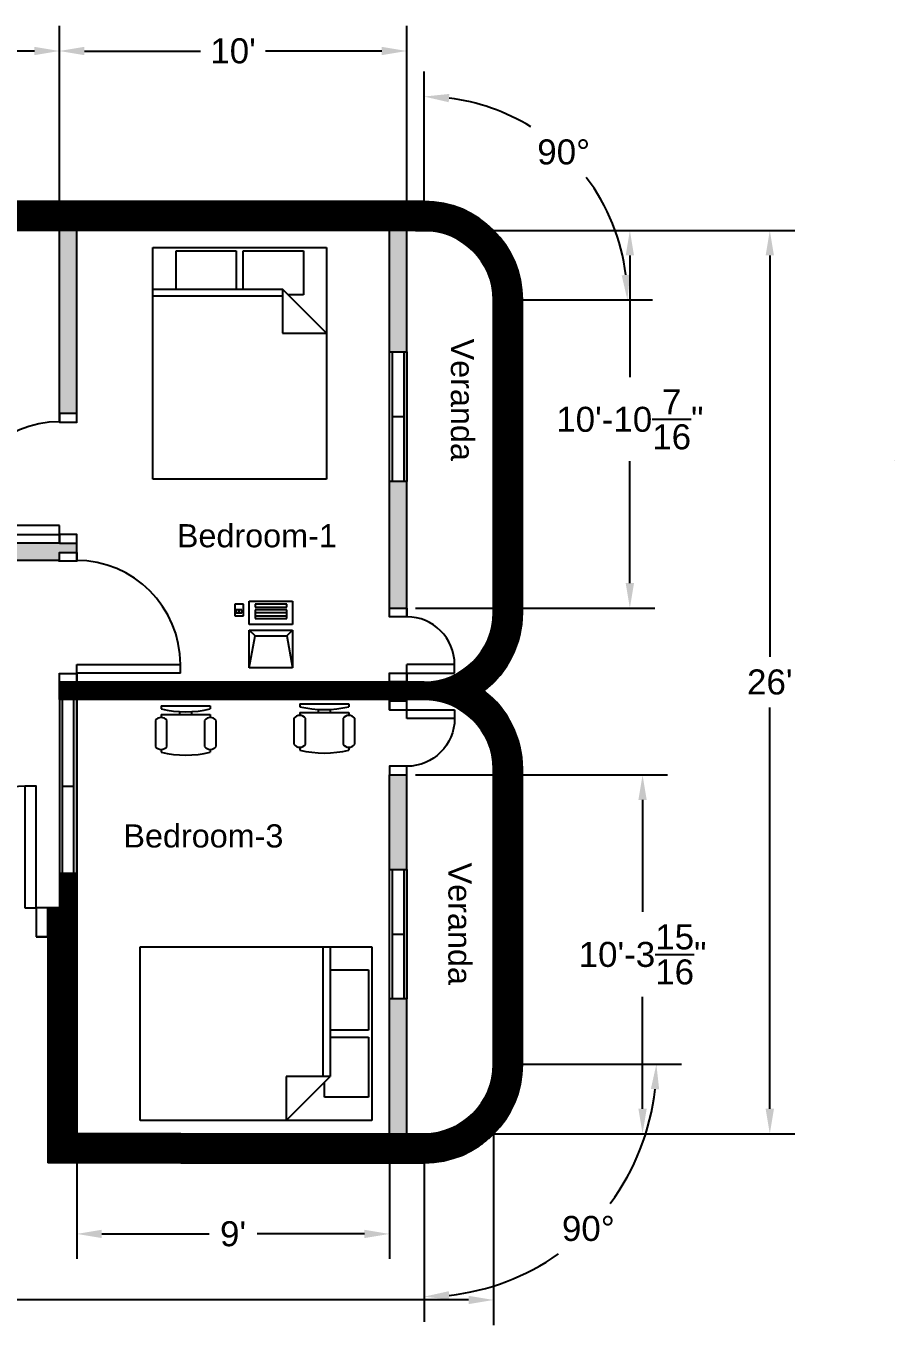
# Model space of a CAD drawing. Header units: inches. Extents: x -75 to 2294, y -45 to 405.
# Drawn here: x 379.3 to 679.6, y -44.6 to 404.1 of the extents above; entities that cross this region are included whole.
import ezdxf

# ---------------------------------------------------------------- set-up
doc = ezdxf.new("R2010")
doc.units = ezdxf.units.IN
doc.header["$MEASUREMENT"] = 0
for name, color, linetype in [('blocks', 50, 'Continuous'), ('dim', 10, 'Continuous'), ('door', 172, 'Continuous'), ('hatches', 8, 'Continuous'), ('text', 80, 'Continuous'), ('window', 130, 'Continuous')]:
    doc.layers.add(name, color=color, linetype=linetype)
doc.styles.get("Standard").update_dxf_attribs({"font": 'arial.ttf'})
doc.dimstyles.get("Standard").update_dxf_attribs({"dimscale": 48, "dimtxt": 0.18, "dimasz": 0.18, "dimexe": 0.18, "dimexo": 0.0625, "dimgap": 0.09, "dimtad": 0, "dimtih": 1, "dimtoh": 1, "dimdec": 4, "dimzin": 0, "dimdsep": 46, "dimlunit": 4, "dimtxsty": 'Standard', "dimcen": 0.09, "dimadec": 0, "dimazin": 0, "dimtfac": 1, "dimtdec": 4, "dimtofl": 0, "dimtmove": 0, "dimatfit": 3, "dimfxl": 1, "dimtolj": 1, "dimtzin": 0, "dimarcsym": 0})

# ---------------------------------------------------------------- blocks, each defined once
blk = doc.blocks.new('Bed - Queen')
at = {"linetype": 'Continuous'}
for p, q in [((0, -80.00003), (0, 0)), ((0, 0), (59.99999, 0)), ((59.99999, 0), (59.99999, -80.00003)), ((7.99999, -1.2), (28.79998, -1.2)), ((7.99999, -14.4), (7.99999, -1.2)), ((28.79998, -1.2), (28.79998, -14.4)), ((31.19999, -1.2), (51.99999, -1.2)), ((31.19999, -14.4), (31.19999, -1.2)), ((51.99999, -1.2), (51.99999, -16.4)), ((0, -14.4), (44.8, -14.4)), ((44.8, -16.8), (0, -16.8)), ((59.99999, -29.6), (44.8, -14.4)), ((44.8, -14.4), (44.8, -29.6)), ((51.99999, -16.4), (46.79936, -16.4)), ((44.8, -29.6), (59.99999, -29.6)), ((59.99999, -80.00003), (0, -80.00003))]:
    blk.add_line(p, q, dxfattribs=at)
blk = doc.blocks.new('Chair - Desk')
at = {"linetype": 'Continuous'}
for p, q in [((-8.5, 0), (-8.5, -1)), ((-8.5, 0), (8.5, 0)), ((8.5, 0), (8.5, -1)), ((-8.5, -3), (-8.5, -4)), ((-8.5, -3), (8.5, -3)), ((-2, -3), (-2, -1.9355)), ((2, -1.9576), (2, -3)), ((8.5, -3), (8.5, -4)), ((-10.5, -5), (-10.5, -14)), ((-6.5, -14), (-6.5, -5)), ((6.5, -5), (6.5, -14)), ((10.5, -14), (10.5, -5)), ((-8.5, -15), (-8.5, -16)), ((8.5, -15), (8.5, -16))]:
    blk.add_line(p, q, dxfattribs=at)
for centre, radius, start, end in [((-8.5, -6.5), 2.5, 36.8699, 143.1301), ((0, 34.625), 36.625, 256.5803, 283.4197), ((8.5, -6.5), 2.5, 36.8699, 143.1301), ((-8.5, -12.5), 2.5, 216.8699, 323.1301), ((0, 19.625), 36.625, 256.5803, 283.4197), ((8.5, -12.5), 2.5, 216.8699, 323.1301)]:
    blk.add_arc(centre, radius, start, end, dxfattribs=at)
blk = doc.blocks.new('Computer Terminal')
at = {"linetype": 'Continuous'}
for p, q in [((-10, 11.5), (5, 11.5)), ((-8, 0.5), (-10, 11.5)), ((-10, -1.5), (-10, 11.5)), ((5, 11.5), (3, 0.5)), ((5, 11.5), (5, -1.5)), ((-10, -1.5), (-8, 0.5)), ((3, 0.5), (-8, 0.5)), ((3, 0.5), (5, -1.5)), ((5, -1.5), (-10, -1.5)), ((-10, -11.5), (-10, -3.5)), ((-10, -3.5), (5, -3.5)), ((5, -3.5), (5, -11.5)), ((-8, -5.5), (-8, -8.5)), ((3, -5.5), (-8, -5.5)), ((3, -6.5), (-8, -6.5)), ((-8, -7.5), (3, -7.5)), ((-8, -8.5), (3, -8.5)), ((3, -8.5), (3, -5.5)), ((10, -6.5), (7, -6.5)), ((7, -6.5), (7, -10.5)), ((9.5, -7.5), (7.5, -7.5)), ((7.5, -7.5), (7.5, -8.5)), ((7.5, -8.5), (9.5, -8.5)), ((8.5, -7.5), (8.5, -8.5)), ((9.5, -8.5), (9.5, -7.5)), ((10, -10.5), (10, -6.5)), ((5, -11.5), (-10, -11.5)), ((-8, -9.5), (-8, -10.5)), ((3, -9.5), (-8, -9.5)), ((-8, -10.5), (3, -10.5)), ((3, -10.5), (3, -9.5)), ((7, -10.5), (10, -10.5))]:
    blk.add_line(p, q, dxfattribs=at)
blk = doc.blocks.new('window')
for p, q in [((1, 60), (-5, 60)), ((-5, 60), (-5, 0)), ((-4, 60), (-4, 0)), ((0, 0), (0, 60)), ((1, 0), (1, 60)), ((-4, 30), (0, 30)), ((-5, 0), (1, 0))]:
    blk.add_line(p, q)
blk = doc.blocks.new('door-big')
for points in [[(41.91, 10.05), (45.91, 10.05), (45.91, 52.05), (41.91, 52.05)], [(-4, 0), (0, 0), (0, 10), (-4, 10)], [(45.9, 0), (49.9, 0), (49.9, 10), (45.9, 10)]]:
    blk.add_lwpolyline(points, close=True)
blk.add_arc((41.91, 10.05), 42, 90, 180)
blk = doc.blocks.new('door')
for p, q in [((-35.83, 3), (0, 3)), ((0, 0), (-35.83, 0))]:
    blk.add_line(p, q)
for points in [[(-41.83, 38.7), (-41.83, 41.7), (-35.83, 41.7), (-35.83, 38.7)], [(-41.83, -3.04), (-41.83, -0.04), (-35.83, -0.04), (-35.83, -3.04)]]:
    blk.add_lwpolyline(points, close=True)
blk.add_arc((-36, 3), 36, 0, 90)
blk = doc.blocks.new('doors')
for p, q in [((0, 1.5), (0, 6.04)), ((35.83, 3.04), (35.83, 6.04))]:
    blk.add_line(p, q)
blk.add_blockref('door', (35.83, 3.04))
blk = doc.blocks.new('door-small 1')
for p, q in [((16.51, -16.52), (-0.01, -16.52)), ((-0.01, -19.52), (16.51, -19.52))]:
    blk.add_line(p, q)
for points in [[(0, 3), (0, 0), (-6, 0), (-6, 3)], [(-0.04, -19.49), (-0.04, -22.49), (-6.04, -22.49), (-6.04, -19.49)]]:
    blk.add_lwpolyline(points, close=True)
blk.add_arc((-0.01, -16.52), 16.52, 0, 90)
blk = doc.blocks.new('door-small 2')
blk.add_line((16.52, -3), (16.52, 0))
blk.add_blockref('door-small 1', (0.01, 16.52))
blk = doc.blocks.new('window-regular')
for p, q in [((-1, 44.73), (4.97, 44.73)), ((-1, 0), (-1, 44.73)), ((0, 0), (0, 44.73)), ((3.97, 44.73), (3.97, 0)), ((4.97, 44.73), (4.97, 0)), ((0, 22.36), (3.97, 22.36)), ((4.97, 0), (-1, 0))]:
    blk.add_line(p, q)
blk = doc.blocks.new('*D30')
at = {"layer": 'Defpoints', "color": 0, "transparency": 16777216}
for p in [(510.83, 333.44), (510.87, 203.01), (587.94, 203.01)]:
    blk.add_point(p, dxfattribs=at)
at = {"layer": 'dim', "color": 0, "lineweight": -2, "transparency": 16777216}
for p, q in [((513.83, 333.44), (596.58, 333.44)), ((587.94, 324.8), (587.94, 282.73)), ((587.94, 211.65), (587.94, 253.71)), ((513.87, 203.01), (596.58, 203.01))]:
    blk.add_line(p, q, dxfattribs=at)
at = {"layer": 'dim', "color": 0, "transparency": 16777216}
for points in [[(586.5, 324.8), (589.38, 324.8), (587.94, 333.44)], [(586.5, 211.65), (589.38, 211.65), (587.94, 203.01)]]:
    blk.add_solid(points, dxfattribs=at)
at = {"layer": 'dim', "color": 0, "transparency": 16777216, "insert": (587.94, 268.22), "char_height": 8.64, "attachment_point": 5}
blk.add_mtext('\\A1;10\'-10{\\H1.000000x;\\S7/16;}"', dxfattribs=at)
blk = doc.blocks.new('*D31')
at = {"layer": 'Defpoints', "color": 0, "transparency": 16777216}
for p in [(510.87, 145.37), (510.87, 21.44), (592.33, 21.44)]:
    blk.add_point(p, dxfattribs=at)
at = {"layer": 'dim', "color": 0, "lineweight": -2, "transparency": 16777216}
for p, q in [((513.87, 145.37), (600.97, 145.37)), ((592.33, 136.73), (592.33, 98.06)), ((592.33, 30.08), (592.33, 68.74)), ((513.87, 21.44), (600.97, 21.44))]:
    blk.add_line(p, q, dxfattribs=at)
at = {"layer": 'dim', "color": 0, "transparency": 16777216}
for points in [[(590.89, 136.73), (593.77, 136.73), (592.33, 145.37)], [(590.89, 30.08), (593.77, 30.08), (592.33, 21.44)]]:
    blk.add_solid(points, dxfattribs=at)
at = {"layer": 'dim', "color": 0, "transparency": 16777216, "insert": (592.33, 83.4), "char_height": 8.64, "attachment_point": 5}
blk.add_mtext('\\A1;10\'-3{\\H1.000000x;\\S15/16;}"', dxfattribs=at)
blk = doc.blocks.new('*D33')
at = {"layer": 'Defpoints', "color": 0, "transparency": 16777216}
for p in [(390.83, 395.43), (294.83, 333.44), (390.83, 333.44)]:
    blk.add_point(p, dxfattribs=at)
at = {"layer": 'dim', "color": 0, "lineweight": -2, "transparency": 16777216}
for p, q in [((294.83, 336.44), (294.83, 404.07)), ((390.83, 336.44), (390.83, 404.07)), ((303.47, 395.43), (334.53, 395.43)), ((382.19, 395.43), (351.13, 395.43))]:
    blk.add_line(p, q, dxfattribs=at)
at = {"layer": 'dim', "color": 0, "transparency": 16777216}
for points in [[(303.47, 396.87), (303.47, 393.99), (294.83, 395.43)], [(382.19, 396.87), (382.19, 393.99), (390.83, 395.43)]]:
    blk.add_solid(points, dxfattribs=at)
at = {"layer": 'dim', "color": 0, "transparency": 16777216, "insert": (342.83, 395.43), "char_height": 8.64, "attachment_point": 5}
blk.add_mtext("\\A1;8'", dxfattribs=at)
blk = doc.blocks.new('*D34')
at = {"layer": 'Defpoints', "color": 0, "transparency": 16777216}
for p in [(510.83, 395.43), (390.83, 333.44), (510.83, 333.44)]:
    blk.add_point(p, dxfattribs=at)
at = {"layer": 'dim', "color": 0, "lineweight": -2, "transparency": 16777216}
for p, q in [((390.83, 336.44), (390.83, 404.07)), ((510.83, 336.44), (510.83, 404.07)), ((399.47, 395.43), (439.58, 395.43)), ((502.19, 395.43), (462.07, 395.43))]:
    blk.add_line(p, q, dxfattribs=at)
at = {"layer": 'dim', "color": 0, "transparency": 16777216}
for points in [[(399.47, 396.87), (399.47, 393.99), (390.83, 395.43)], [(502.19, 396.87), (502.19, 393.99), (510.83, 395.43)]]:
    blk.add_solid(points, dxfattribs=at)
at = {"layer": 'dim', "color": 0, "transparency": 16777216, "insert": (450.83, 395.43), "char_height": 8.64, "attachment_point": 5}
blk.add_mtext("\\A1;10'", dxfattribs=at)
blk = doc.blocks.new('*D40')
at = {"layer": 'Defpoints', "color": 0, "transparency": 16777216}
for p in [(396.83, 21.44), (504.83, 21.44), (504.83, -13.15)]:
    blk.add_point(p, dxfattribs=at)
at = {"layer": 'dim', "color": 0, "lineweight": -2, "transparency": 16777216}
for p, q in [((396.83, 18.44), (396.83, -21.79)), ((504.83, 18.44), (504.83, -21.79)), ((405.47, -13.15), (442.53, -13.15)), ((496.19, -13.15), (459.12, -13.15))]:
    blk.add_line(p, q, dxfattribs=at)
at = {"layer": 'dim', "color": 0, "transparency": 16777216}
for points in [[(405.47, -11.71), (405.47, -14.59), (396.83, -13.15)], [(496.19, -11.71), (496.19, -14.59), (504.83, -13.15)]]:
    blk.add_solid(points, dxfattribs=at)
at = {"layer": 'dim', "color": 0, "transparency": 16777216, "insert": (450.83, -13.15), "char_height": 8.64, "attachment_point": 5}
blk.add_mtext("\\A1;9'", dxfattribs=at)
blk = doc.blocks.new('*D41')
at = {"layer": 'Defpoints', "color": 0, "transparency": 16777216}
for p in [(0.83, 45.44), (540.83, 45.44), (540.83, -35.97)]:
    blk.add_point(p, dxfattribs=at)
at = {"layer": 'dim', "color": 0, "lineweight": -2, "transparency": 16777216}
for p, q in [((0.83, 42.44), (0.83, -44.61)), ((540.83, 42.44), (540.83, -44.61)), ((9.47, -35.97), (259, -35.97)), ((532.19, -35.97), (282.65, -35.97))]:
    blk.add_line(p, q, dxfattribs=at)
at = {"layer": 'dim', "color": 0, "transparency": 16777216}
for points in [[(9.47, -34.53), (9.47, -37.41), (0.83, -35.97)], [(532.19, -34.53), (532.19, -37.41), (540.83, -35.97)]]:
    blk.add_solid(points, dxfattribs=at)
at = {"layer": 'dim', "color": 0, "transparency": 16777216, "insert": (270.83, -35.97), "char_height": 8.64, "attachment_point": 5}
blk.add_mtext("\\A1;45'", dxfattribs=at)
blk = doc.blocks.new('*D42')
at = {"layer": 'Defpoints', "color": 0, "transparency": 16777216}
for p in [(510.83, 333.44), (510.83, 21.44), (636.3, 21.44)]:
    blk.add_point(p, dxfattribs=at)
at = {"layer": 'dim', "color": 0, "lineweight": -2, "transparency": 16777216}
for p, q in [((513.83, 333.44), (644.94, 333.44)), ((636.3, 324.8), (636.3, 186.17)), ((636.3, 30.08), (636.3, 168.71)), ((513.83, 21.44), (644.94, 21.44))]:
    blk.add_line(p, q, dxfattribs=at)
at = {"layer": 'dim', "color": 0, "transparency": 16777216}
for points in [[(634.86, 324.8), (637.74, 324.8), (636.3, 333.44)], [(634.86, 30.08), (637.74, 30.08), (636.3, 21.44)]]:
    blk.add_solid(points, dxfattribs=at)
at = {"layer": 'dim', "color": 0, "transparency": 16777216, "insert": (636.3, 177.44), "char_height": 8.64, "attachment_point": 5}
blk.add_mtext("\\A1;26'", dxfattribs=at)
blk = doc.blocks.new('*D44')
at = {"layer": 'Defpoints', "color": 0, "transparency": 16777216}
for p in [(577.68, 344.57), (516.83, 333.44), (516.83, 309.44), (540.83, 309.44)]:
    blk.add_point(p, dxfattribs=at)
at = {"layer": 'dim', "color": 0, "lineweight": -2, "transparency": 16777216}
for p, q in [((516.83, 336.44), (516.83, 388.34)), ((543.83, 309.44), (595.73, 309.44))]:
    blk.add_line(p, q, dxfattribs=at)
for start, end in [(58.3486, 82.9498), (7.0502, 37.0645)]:
    blk.add_arc((516.83, 309.44), 70.26, start, end, dxfattribs=at)
at = {"layer": 'dim', "color": 0, "transparency": 16777216}
for points in [[(525.36, 377.73), (525.54, 380.6), (516.83, 379.7)], [(587.99, 318.15), (585.12, 317.97), (587.09, 309.44)]]:
    blk.add_solid(points, dxfattribs=at)
at = {"layer": 'dim', "color": 0, "transparency": 16777216, "insert": (565.07, 360.52), "char_height": 8.64, "attachment_point": 5}
blk.add_mtext('\\A1;90°', dxfattribs=at)
blk = doc.blocks.new('*D45')
at = {"layer": 'Defpoints', "color": 0, "transparency": 16777216}
for p in [(516.83, 45.44), (540.83, 45.44), (516.83, 21.44), (556.96, -24.08)]:
    blk.add_point(p, dxfattribs=at)
at = {"layer": 'dim', "color": 0, "lineweight": -2, "transparency": 16777216}
for p, q in [((543.83, 45.44), (605.74, 45.44)), ((516.83, 18.44), (516.83, -43.47))]:
    blk.add_line(p, q, dxfattribs=at)
for start, end in [(323.2496, 353.8298), (276.1702, 305.3252)]:
    blk.add_arc((516.83, 45.44), 80.27, start, end, dxfattribs=at)
at = {"layer": 'dim', "color": 0, "transparency": 16777216}
for points in [[(595.19, 36.89), (598.07, 36.73), (597.1, 45.44)], [(525.53, -35.8), (525.38, -32.93), (516.83, -34.83)]]:
    blk.add_solid(points, dxfattribs=at)
at = {"layer": 'dim', "color": 0, "transparency": 16777216, "insert": (573.59, -11.32), "char_height": 8.64, "attachment_point": 5}
blk.add_mtext('\\A1;90°', dxfattribs=at)

msp = doc.modelspace()

# ---------------------------------------------------------------- hatches: boundary and pattern name
at = {"layer": 'hatches'}
h = msp.add_hatch(dxfattribs=at)
h.set_pattern_fill('ANSI31', color=256)
h.set_pattern_definition([(45, (-250.55021, -63.33592), (-0.088388348, 0.088388348), [])])
h.paths.add_polyline_path([(24.82774, 333.43672), (215.30265, 333.43672), (215.30265, 343.43672), (24.82774, 343.43672, 0.414213562), (-9.17226, 309.43672), (-9.17226, 287.75354), (0.82774, 287.75354), (0.82774, 309.43672, -0.414213562)])
h.paths.add_polyline_path([(516.82774, 333.43672, -0.414213562), (540.82774, 309.43672), (540.82774, 201.43672, -0.414213562), (516.82774, 177.43672), (396.80954, 177.43672), (396.80954, 177.44591), (390.82774, 177.44591), (390.82774, 171.47947), (396.82774, 171.47947), (516.82774, 171.43672, -0.414213562), (540.82774, 147.43672), (540.82774, 45.43672, -0.414213562), (516.82774, 21.43672), (432.82774, 21.43672), (396.82774, 21.43672), (396.82774, 111.47947), (390.82774, 111.47947), (390.82774, 99.43672), (386.82774, 99.43672), (386.82774, 89.43672), (386.82774, 11.43672), (432.82774, 11.43672), (516.82774, 11.43672, 0.414213562), (550.82774, 45.43672), (550.82774, 147.43672, 0.233498535), (537.49172, 174.43672, 0.233498535), (550.82774, 201.43672), (550.82774, 309.43672, 0.414213562), (516.82774, 343.43672), (273.76986, 343.43672), (273.76986, 333.43672)])
h = msp.add_hatch(color=256, dxfattribs=at)
h.dxf.hatch_style = 1
h.paths.add_polyline_path([(510.82774, 145.37019), (504.86903, 145.37019), (504.85816, 112.76141), (510.82774, 112.76141)])
h.paths.add_polyline_path([(510.82774, 68.03329), (504.84326, 68.03329), (504.82774, 21.43672), (510.82774, 21.43672)])
h.paths.add_polyline_path([(510.82774, 246.78137), (504.82774, 246.78137), (504.82774, 203.00537), (510.82774, 203.00537)])
h.paths.add_polyline_path([(510.82774, 333.43672), (504.82774, 333.43672), (504.82774, 291.50949), (510.82774, 291.50949)])
h.paths.add_polyline_path([(396.82774, 333.43672), (390.82774, 333.43672), (390.82774, 270.18568), (396.82774, 270.18568)], flags=17)
h.paths.add_polyline_path([(294.82774, 333.43672), (288.82774, 333.43672), (288.82774, 246.43672), (315.82774, 219.43672), (390.80954, 219.43672), (390.80954, 222.1858), (396.82774, 222.1858), (396.82774, 225.4458), (390.84069, 225.4458), (390.82774, 225.4458), (390.82774, 225.43672), (318.82774, 225.43672), (294.82774, 249.43672)])

# ---------------------------------------------------------------- linework, layer by layer
for p, q in [((516.82774, 343.43672), (24.82774, 343.43672)), ((516.82774, 333.43672), (24.82774, 333.43672)), ((390.82774, 267.48254), (390.82774, 333.43672)), ((396.82774, 267.00983), (396.82774, 333.43672)), ((504.82774, 200.38267), (504.82774, 333.43672)), ((510.82774, 200.00534), (510.82774, 333.43672)), ((540.82774, 201.43672), (540.82774, 309.43672)), ((550.82774, 201.43672), (550.82774, 309.43672)), ((390.82774, 225.43672), (390.82774, 231.483)), ((390.82774, 225.43672), (318.82774, 225.43672)), ((396.82774, 219.43672), (396.82774, 228.483)), ((390.82774, 219.43672), (315.82774, 219.43672)), ((390.82774, 219.0108), (390.82774, 219.43672)), ((390.82774, 171.43672), (390.82774, 180.48311)), ((396.82774, 177.43672), (396.82774, 183.48311)), ((504.82774, 177.43672), (504.82774, 180.65211)), ((510.82774, 177.43672), (510.82774, 183.48227)), ((516.82774, 177.43672), (396.82774, 177.43672)), ((390.82774, 171.43672), (390.82774, 99.43672)), ((396.82774, 171.43672), (396.82774, 21.43672)), ((516.82774, 171.43672), (396.82774, 171.43672)), ((504.82774, 167.8933), (504.82774, 171.43672)), ((510.82774, 164.8933), (510.82774, 171.43672)), ((510.82774, 21.43672), (510.82774, 148.37022)), ((504.82774, 21.43672), (504.86903, 145.37019)), ((540.82774, 45.43672), (540.82774, 147.43672)), ((550.82774, 45.43672), (550.82774, 147.43672)), ((390.82774, 99.43672), (382.82774, 99.43672)), ((386.82774, 90.04826), (386.82774, 11.43672)), ((386.82774, 89.43672), (382.82774, 89.43672)), ((432.82774, 21.43672), (396.82774, 21.43672)), ((432.82774, 21.43672), (516.82774, 21.43672)), ((540.82774, 21.43672), (540.82774, 21.43672)), ((432.82774, 11.43672), (386.82774, 11.43672)), ((432.82774, 11.43672), (516.82774, 11.43672))]:
    msp.add_line(p, q)
for centre, radius, start, end in [((516.82774, 309.43672), 34, 360, 90), ((516.82774, 309.43672), 24, 360, 90), ((516.82774, 201.43672), 24, 270, 360), ((516.82774, 201.43672), 34, 307.4280055, 0), ((516.82774, 147.43672), 24, 0, 90), ((516.82774, 147.43672), 34, 0, 52.5719945), ((516.82774, 45.43672), 24, 270, 0), ((516.82774, 45.43672), 34, 270, 0)]:
    msp.add_arc(centre, radius, start, end)

# ---------------------------------------------------------------- block references
at = {"layer": 'blocks'}
for name, p in [('Bed - Queen', (423.14865, 327.57421)), ('Chair - Desk', (434.47237, 169.20862)), ('Chair - Desk', (482.36656, 169.95632))]:
    msp.add_blockref(name, p, dxfattribs=at)
for name, p, rotation in [('Computer Terminal', (461.41285, 193.88266), 180), ('Bed - Queen', (498.7828, 86.05542), 270)]:
    msp.add_blockref(name, p, dxfattribs=dict(at, rotation=rotation))
at = {"layer": 'door', "xscale": -1}
msp.add_blockref('doors', (390.84069, 225.4458), dxfattribs=at)
at = {"layer": 'door'}
for name, p in [('doors', (396.80954, 177.44591)), ('door-small 2', (510.86055, 183.48227)), ('door-big', (336.92752, 89.43672))]:
    msp.add_blockref(name, p, dxfattribs=at)
at = {"layer": 'door', "xscale": -1, "rotation": 180}
msp.add_blockref('door-small 2', (510.86055, 164.8933), dxfattribs=at)
at = {"layer": 'window'}
for name, p in [('window-regular', (505.86449, 246.78137)), ('window', (395.82774, 111.47947)), ('window-regular', (505.87008, 68.03329))]:
    msp.add_blockref(name, p, dxfattribs=at)

# ---------------------------------------------------------------- texts
at = {"insert": (678.51381, 253.97374), "char_height": 0.2, "attachment_point": 1}
msp.add_mtext_dynamic_manual_height_columns('Veranda', width=233.0385675, gutter_width=1, heights=[0], dxfattribs=at)
at = {"layer": 'text', "char_height": 8, "attachment_point": 1, "rotation": 270}
for insert in [(534.10791, 296.09408), (533.22853, 115.09654)]:
    msp.add_mtext_dynamic_manual_height_columns('Veranda', width=56.2810121, gutter_width=1, heights=[0], dxfattribs=dict(at, insert=insert))
at = {"layer": 'text', "char_height": 8, "attachment_point": 1}
for s, width, heights, insert in [('Bedroom-1', 54.5222288, [21.96572], (431.40499, 232.00802)), ('Bedroom-3', 88.8184722, [0], (412.93779, 128.32982))]:
    msp.add_mtext_dynamic_manual_height_columns(s, width=width, gutter_width=1, heights=heights, dxfattribs=dict(at, insert=insert))

# ---------------------------------------------------------------- dimensions: what is measured, and where the dimension line sits
at = {"layer": 'dim'}
for base, p1, p2, picture, middle in [((390.82774, 395.43298), (294.82774, 333.43672), (390.82774, 333.43672), '*D33', (342.82774, 395.43298)), ((510.82774, 395.43298), (390.82774, 333.43672), (510.82774, 333.43672), '*D34', (450.82774, 395.43298)), ((540.82774, -35.97376), (0.82774, 45.43672), (540.82774, 45.43672), '*D41', (270.82774, -35.97376))]:
    dim = msp.add_linear_dim(base=base, p1=p1, p2=p2, dimstyle='Standard', dxfattribs=at)
    dim.commit()
    dim.dimension.update_dxf_attribs({"geometry": picture, "text_midpoint": middle})
dim = msp.add_angular_dim_3p(base=(577.67519, 344.56701), center=(516.82774, 309.43672), p1=(540.82774, 309.43672), p2=(516.82774, 333.43672), dimstyle='Standard', dxfattribs=at)
dim.commit()
dim.dimension.update_dxf_attribs({"geometry": '*D44', "text_midpoint": (565.0724, 360.51512), "dimtype": 165})
for base, p1, p2, picture, middle in [((587.936557, 203.005372), (510.827738, 333.436717), (510.869029, 203.005372), '*D30', (587.936557, 268.221045)), ((636.30305, 21.43672), (510.82774, 333.43672), (510.82774, 21.43672), '*D42', (636.30305, 177.43672)), ((592.33351, 21.43672), (510.86903, 145.37019), (510.86903, 21.43672), '*D31', (592.33351, 83.40345))]:
    dim = msp.add_linear_dim(base=base, p1=p1, p2=p2, angle=90, dimstyle='Standard', dxfattribs=at)
    dim.commit()
    dim.dimension.update_dxf_attribs({"geometry": picture, "text_midpoint": middle})
dim = msp.add_angular_dim_3p(base=(556.9621, -24.07804), center=(516.82774, 45.43672), p1=(516.82774, 21.43672), p2=(540.82774, 45.43672), dimstyle='Standard', dxfattribs=at)
dim.commit()
dim.dimension.update_dxf_attribs({"geometry": '*D45', "text_midpoint": (573.5863, -11.32185)})
dim = msp.add_linear_dim(base=(504.82774, -13.15057), p1=(396.82774, 21.43672), p2=(504.82774, 21.43672), dimstyle='Standard', dxfattribs=at)
dim.commit()
dim.dimension.update_dxf_attribs({"geometry": '*D40', "text_midpoint": (450.82774, -13.15057), "dimtype": 160})

doc.saveas('drawing.dxf')
